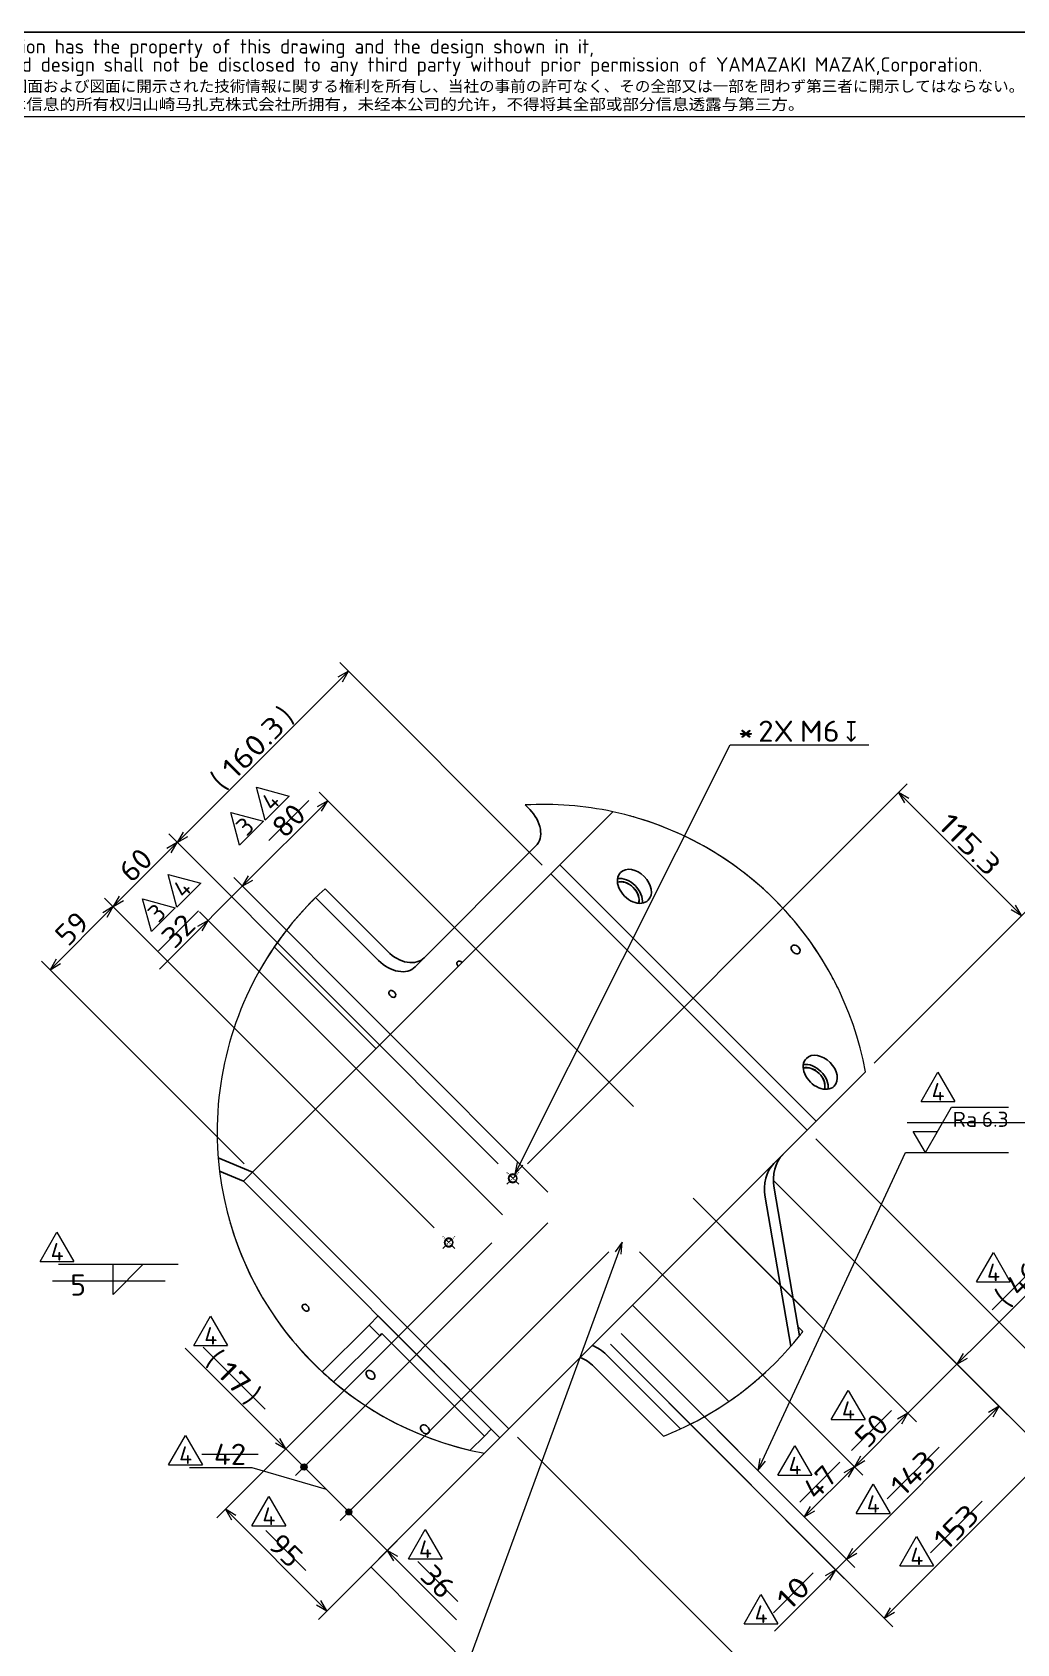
# Model space of a CAD drawing. Extents: x 0 to 1248, y -10 to 833.
# Drawn here: x 794.1 to 957.1, y 549.4 to 816 of the extents above; entities that cross this region are included whole.
import ezdxf
from ezdxf.enums import TextEntityAlignment as Align

# ---------------------------------------------------------------- set-up
doc = ezdxf.new("R2010")
doc.units = 0
doc.linetypes.add('DASHDOT', pattern=[18.5, 12, -3, 0.5, -3])
doc.layers.get('0').update_dxf_attribs({"lineweight": 13})
doc.styles.add('GDT', font='gdt.shx')
doc.styles.get("Standard").update_dxf_attribs({"font": 'isocp.shx'})
doc.dimstyles.get("Standard").update_dxf_attribs({"dimtxt": 2.5, "dimasz": 2.5, "dimexe": 1.25, "dimexo": 0.625, "dimtad": 1, "dimcen": 2.5, "dimadec": 0, "dimazin": 0, "dimtfac": 1, "dimtmove": 0, "dimatfit": 0, "dimfxl": 1, "dimarcsym": 0})

# ---------------------------------------------------------------- blocks, each defined once
blk = doc.blocks.new('*D348')
at = {"color": 7, "lineweight": 13}
for p, q in [((876.040386, 628.813022), (938.88774, 691.660377)), ((937.473529, 690.246162), (957.855883, 669.863811)), ((933.430194, 645.438125), (959.270091, 671.278022))]:
    blk.add_line(p, q, dxfattribs=at)
for points in [[(939.205577, 689.246162), (937.473529, 690.246162), (938.473529, 688.514114)], [(956.123828, 670.863811), (957.855883, 669.863811), (956.855883, 671.595859)]]:
    blk.add_lwpolyline(points, dxfattribs=at)
at = {"color": 7, "lineweight": 13, "width": 0.8352}
blk.add_text('115.3', height=3.5, rotation=315, dxfattribs=at).set_placement((943.736583, 684.690212), (952.29993, 676.126865), align=Align.FIT)
blk = doc.blocks.new('*D349')
at = {"color": 214, "lineweight": 13}
for p, q in [((873.972417, 627.079287), (909.597628, 698.122062)), ((909.597628, 698.122062), (932.580577, 698.122062))]:
    blk.add_line(p, q, dxfattribs=at)
blk.add_lwpolyline([(874.375667, 629.038212), (873.972417, 627.079287), (875.301104, 628.574141)], dxfattribs=at)
for s, width, p, p2 in [('2X', 0.953546, (914.25081, 698.622062), (920.131013, 698.622062)), ('M6', 0.967101, (921.131013, 698.622062), (927.739539, 698.622062))]:
    blk.add_text(s, height=3.5, dxfattribs=dict(at, width=width)).set_placement(p, p2, align=Align.FIT)
at = {"color": 214, "lineweight": 13, "style": 'GDT', "width": 0.526012}
blk.add_text('x', height=3.5, dxfattribs=at).set_placement((928.739539, 698.622062), (930.580581, 698.622062), align=Align.FIT)
blk = doc.blocks.new('*D350')
at = {"color": 230, "lineweight": 13}
for p, q in [((870.153722, 615.749224), (824.647883, 570.243381)), ((867.519832, 579.527759), (841.441668, 553.4496)), ((826.062095, 571.657596), (842.85588, 554.863807)), ((832.74277, 568.158901), (839.357184, 561.544487))]:
    blk.add_line(p, q, dxfattribs=at)
for points in [[(827.794146, 570.657596), (826.062095, 571.657596), (827.062095, 569.925544)], [(841.123832, 555.863807), (842.85588, 554.863807), (841.85588, 556.595863)]]:
    blk.add_lwpolyline(points, dxfattribs=at)
at = {"color": 230, "lineweight": 13, "width": 0.868247}
blk.add_text('95', height=3.5, rotation=314.999971, dxfattribs=at).set_placement((832.919551, 565.507251), (836.705531, 561.721267), align=Align.FIT)
blk = doc.blocks.new('*D351')
at = {"color": 230, "lineweight": 13}
for p, q in [((891.730061, 615.870905), (864.539489, 541.645568)), ((834.325793, 543.895568), (863.747037, 543.895568)), ((864.539489, 541.645568), (832.325793, 541.645568))]:
    blk.add_line(p, q, dxfattribs=at)
blk.add_lwpolyline([(891.551611, 613.878881), (891.730061, 615.870905), (890.579507, 614.234987)], dxfattribs=at)
for s, width, p, p2 in [('4X', 0.953546, (836.325793, 542.145568), (842.205996, 542.145568)), ('M8', 0.967102, (843.205996, 542.145568), (849.814525, 542.145568)), ('(t9)', 0.866944, (853.655562, 542.145568), (861.747037, 542.145568))]:
    blk.add_text(s, height=3.5, dxfattribs=dict(at, width=width)).set_placement(p, p2, align=Align.FIT)
at = {"color": 230, "lineweight": 13, "style": 'GDT', "width": 0.526012}
blk.add_text('x', height=3.5, dxfattribs=at).set_placement((850.814521, 542.145568), (852.655562, 542.145568), align=Align.FIT)
blk = doc.blocks.new('*D352')
at = {"color": 230, "lineweight": 13}
for p, q in [((923.770095, 632.949596), (970.511844, 586.207847)), ((916.82277, 626.002272), (963.564517, 579.260524)), ((958.614772, 577.139206), (980.860179, 599.384615)), ((968.418063, 590.124481), (977.854976, 599.561391))]:
    blk.add_line(p, q, dxfattribs=at)
for points in [[(970.097628, 589.354114), (969.097628, 587.622062), (970.829677, 588.622062)], [(961.150302, 578.942688), (962.150302, 580.674739), (960.418254, 579.674739)]]:
    blk.add_lwpolyline(points, dxfattribs=at)
at = {"color": 230, "lineweight": 13, "width": 0.836938}
blk.add_text('39.3', height=3.5, rotation=44.999975, dxfattribs=at).set_placement((971.069713, 590.301258), (977.678203, 596.909742), align=Align.FIT)
blk = doc.blocks.new('*D353')
at = {"color": 230, "lineweight": 13}
for p, q in [((916.82277, 626.002272), (948.564517, 594.260524)), ((908.691043, 617.870544), (940.432792, 586.128795)), ((935.483043, 584.007476), (966.222552, 614.746989)), ((952.957049, 604.663463), (963.217349, 614.923766))]:
    blk.add_line(p, q, dxfattribs=at)
for points in [[(948.150306, 597.406789), (947.150306, 595.674739), (948.882354, 596.674738)], [(938.018577, 585.810958), (939.018577, 587.54301), (937.286525, 586.54301)]]:
    blk.add_lwpolyline(points, dxfattribs=at)
for s, p in [(')', (961.924731, 611.156276)), ('(', (955.608691, 604.84024))]:
    blk.add_text(s, height=3.5, rotation=45.000001, dxfattribs=at).set_placement(p)
at = {"color": 230, "lineweight": 13, "width": 0.868247}
blk.add_text('46', height=3.5, rotation=45.000029, dxfattribs=at).set_placement((957.431643, 606.663187), (961.217624, 610.449171), align=Align.FIT)
blk = doc.blocks.new('*D354')
at = {"color": 7, "lineweight": 13}
for p, q in [((874.396363, 583.575866), (921.138112, 536.834121)), ((850.10588, 562.113807), (898.261842, 513.957847)), ((896.847628, 515.372062), (919.723897, 538.248329)), ((900.021453, 521.727867), (913.368092, 535.074508))]:
    blk.add_line(p, q, dxfattribs=at)
for points in [[(918.723897, 536.516281), (919.723897, 538.248329), (917.991847, 537.248329)], [(897.847628, 517.10411), (896.847628, 515.372062), (898.579679, 516.372062)]]:
    blk.add_lwpolyline(points, dxfattribs=at)
at = {"color": 7, "lineweight": 13, "width": 0.883664}
blk.add_text('129.41', height=3.5, rotation=45.000021, dxfattribs=at).set_placement((902.673104, 521.90464), (913.191316, 532.422859), align=Align.FIT)
blk = doc.blocks.new('*D355')
at = {"color": 230, "lineweight": 13}
for p, q in [((916.82277, 626.002272), (963.564517, 579.260524)), ((889.775936, 598.955438), (936.517684, 552.213691)), ((935.103469, 553.627906), (962.150302, 580.674739)), ((942.751258, 564.457672), (951.320537, 573.02695))]:
    blk.add_line(p, q, dxfattribs=at)
for points in [[(961.150302, 578.942688), (962.150302, 580.674739), (960.418254, 579.674739)], [(936.103469, 555.359954), (935.103469, 553.627906), (936.835521, 554.627906)]]:
    blk.add_lwpolyline(points, dxfattribs=at)
at = {"color": 230, "lineweight": 13, "width": 0.854608}
blk.add_text('153', height=3.5, rotation=45, dxfattribs=at).set_placement((945.402911, 564.634452), (951.143756, 570.375297), align=Align.FIT)
blk = doc.blocks.new('*D356')
at = {"color": 230, "lineweight": 13}
for p, q in [((891.543703, 600.723205), (930.262999, 562.003906)), ((889.775936, 598.955438), (928.495231, 560.236145)), ((916.935681, 551.50502), (932.384318, 566.953655)), ((916.758904, 554.510223), (923.373317, 561.124633))]:
    blk.add_line(p, q, dxfattribs=at)
for points in [[(929.848784, 565.150173), (928.848784, 563.418121), (930.580836, 564.418121)], [(926.081019, 559.918304), (927.081019, 561.650352), (925.348967, 560.650352)]]:
    blk.add_lwpolyline(points, dxfattribs=at)
at = {"color": 230, "lineweight": 13, "width": 0.868247}
blk.add_text('10', height=3.5, rotation=44.999957, dxfattribs=at).set_placement((919.410554, 554.687004), (923.19654, 558.472984), align=Align.FIT)
blk = doc.blocks.new('*D357')
at = {"color": 230, "lineweight": 13}
for p, q in [((916.82277, 626.002272), (955.542064, 587.282974)), ((891.543703, 600.723205), (930.262999, 562.003906)), ((928.848784, 563.418121), (954.127856, 588.697189)), ((935.612693, 573.364009), (944.181968, 581.933284))]:
    blk.add_line(p, q, dxfattribs=at)
for points in [[(953.127852, 586.965137), (954.127856, 588.697189), (952.395804, 587.697189)], [(929.848784, 565.150173), (928.848784, 563.418121), (930.580836, 564.418121)]]:
    blk.add_lwpolyline(points, dxfattribs=at)
at = {"color": 230, "lineweight": 13, "width": 0.854608}
blk.add_text('143', height=3.5, rotation=45, dxfattribs=at).set_placement((938.264346, 573.540786), (944.005191, 579.281631), align=Align.FIT)
blk = doc.blocks.new('*D358')
at = {"color": 230, "lineweight": 13}
for p, q in [((894.619617, 614.2643), (931.593955, 577.289962)), ((891.543703, 600.723205), (923.285449, 568.981456)), ((921.127293, 572.833709), (927.741706, 579.44812)), ((921.871238, 570.395671), (930.17974, 578.704174))]:
    blk.add_line(p, q, dxfattribs=at)
for points in [[(929.17974, 576.972126), (930.17974, 578.704174), (928.447692, 577.704174)], [(922.871238, 572.127723), (921.871238, 570.395671), (923.60329, 571.395671)]]:
    blk.add_lwpolyline(points, dxfattribs=at)
at = {"color": 230, "lineweight": 13, "width": 0.868248}
blk.add_text('47', height=3.5, rotation=45, dxfattribs=at).set_placement((923.778945, 573.010482), (927.564933, 576.79647), align=Align.FIT)
blk = doc.blocks.new('*D359')
at = {"color": 230, "lineweight": 13}
for p, q in [((903.458452, 623.103135), (940.432792, 586.128795)), ((894.619617, 614.2643), (931.593955, 577.289962)), ((929.700961, 581.407379), (936.315375, 588.021789)), ((930.17974, 578.704174), (939.018577, 587.54301))]:
    blk.add_line(p, q, dxfattribs=at)
for points in [[(938.018577, 585.810958), (939.018577, 587.54301), (937.286525, 586.54301)], [(931.17974, 580.436225), (930.17974, 578.704174), (931.911792, 579.704174)]]:
    blk.add_lwpolyline(points, dxfattribs=at)
at = {"color": 230, "lineweight": 13, "width": 0.868248}
blk.add_text('50', height=3.5, rotation=45, dxfattribs=at).set_placement((932.352614, 581.584152), (936.138602, 585.37014), align=Align.FIT)
blk = doc.blocks.new('*D360')
at = {"color": 7, "lineweight": 13}
for p, q in [((860.625459, 618.20642), (806.062426, 672.769451)), ((797.046817, 660.925415), (807.476642, 671.355239)), ((829.141528, 628.8307), (795.632602, 662.339626))]:
    blk.add_line(p, q, dxfattribs=at)
for points in [[(806.476642, 669.623188), (807.476642, 671.355239), (805.744586, 670.355239)], [(798.046817, 662.657463), (797.046817, 660.925415), (798.778865, 661.925415)]]:
    blk.add_lwpolyline(points, dxfattribs=at)
at = {"color": 7, "lineweight": 13, "width": 0.892365}
blk.add_text('59', height=3.5, rotation=45.000058, dxfattribs=at).set_placement((800.015185, 664.600883), (803.801165, 668.386871), align=Align.FIT)
blk = doc.blocks.new('*D361')
at = {"color": 7, "lineweight": 13}
for p, q in [((871.23206, 628.813022), (816.669032, 683.376052)), ((807.476642, 671.355239), (818.083239, 681.961841)), ((860.625459, 618.20642), (806.062426, 672.769451))]:
    blk.add_line(p, q, dxfattribs=at)
for points in [[(817.083239, 680.229789), (818.083239, 681.961841), (816.351191, 680.961841)], [(808.476642, 673.087287), (807.476642, 671.355239), (809.20869, 672.355239)]]:
    blk.add_lwpolyline(points, dxfattribs=at)
at = {"color": 7, "lineweight": 13, "width": 0.868247}
blk.add_text('60', height=3.5, rotation=45.000058, dxfattribs=at).set_placement((810.533397, 675.119098), (814.319377, 678.905086), align=Align.FIT)
blk = doc.blocks.new('*D362')
at = {"color": 7, "lineweight": 13}
for p, q in [((818.083239, 681.961841), (846.420546, 710.299148)), ((878.515261, 678.204429), (845.006331, 711.713356)), ((871.23206, 628.813022), (816.669032, 683.376052))]:
    blk.add_line(p, q, dxfattribs=at)
for points in [[(845.420546, 708.567092), (846.420546, 710.299148), (844.688495, 709.299148)], [(819.083239, 683.693889), (818.083239, 681.961841), (819.815295, 682.961841)]]:
    blk.add_lwpolyline(points, dxfattribs=at)
for s, p in [(')', (836.887126, 701.472824)), ('(', (825.793727, 690.379425))]:
    blk.add_text(s, height=3.5, rotation=45.000001, dxfattribs=at).set_placement(p)
at = {"color": 7, "lineweight": 13, "width": 0.8352}
blk.add_text('160.3', height=3.5, rotation=45.000026, dxfattribs=at).set_placement((827.616668, 692.202369), (836.180015, 700.765724), align=Align.FIT)
blk = doc.blocks.new('*D363')
at = {"color": 230, "lineweight": 13}
for p, q in [((889.528448, 614.2643), (845.077704, 569.813556)), ((870.066667, 582.074596), (851.441668, 563.4496)), ((846.845473, 570.874218), (864.330779, 553.388916)), ((857.893144, 563.008529), (864.507556, 556.394119))]:
    blk.add_line(p, q, dxfattribs=at)
at = {"color": 230, "lineweight": 13, "const_width": 0.5}
for points in [[(846.741919, 571.227771, 1), (846.241919, 571.227771)], [(846.241919, 571.227771, 1), (846.741919, 571.227771)]]:
    blk.add_lwpolyline(points, format="xyb", dxfattribs=at)
at = {"color": 230, "lineweight": 13}
blk.add_lwpolyline([(854.587932, 563.863807), (852.85588, 564.863811), (853.85588, 563.131759)], dxfattribs=at)
blk.add_circle((846.491919, 571.227771), 0.5, dxfattribs=at)
at = {"color": 230, "lineweight": 13, "width": 0.868247}
blk.add_text('36', height=3.5, rotation=315.000029, dxfattribs=at).set_placement((858.069922, 560.35688), (861.855906, 556.5709), align=Align.FIT)
blk = doc.blocks.new('*D364')
at = {"color": 230, "lineweight": 13}
for p, q in [((879.452177, 619.037271), (837.653087, 577.238178)), ((889.528448, 614.2643), (845.077704, 569.813556)), ((830.493373, 578.506164), (820.139186, 578.506164)), ((822.139186, 580.756164), (831.493373, 580.756164)), ((842.779609, 574.940082), (830.493373, 578.506164)), ((839.420852, 578.298839), (846.138366, 571.581325))]:
    blk.add_line(p, q, dxfattribs=at)
at = {"color": 230, "lineweight": 13, "const_width": 0.5}
for points in [[(839.317298, 578.652393, 1), (838.817298, 578.652393)], [(838.817298, 578.652393, 1), (839.317298, 578.652393)], [(846.741919, 571.227771, 1), (846.241919, 571.227771)], [(846.241919, 571.227771, 1), (846.741919, 571.227771)]]:
    blk.add_lwpolyline(points, format="xyb", dxfattribs=at)
at = {"color": 230, "lineweight": 13}
for centre in [(839.067298, 578.652393), (846.491919, 571.227771)]:
    blk.add_circle(centre, 0.5, dxfattribs=at)
at = {"color": 230, "lineweight": 13, "width": 0.868247}
blk.add_text('42', height=3.5, dxfattribs=at).set_placement((824.139186, 579.006164), (829.493373, 579.006164), align=Align.FIT)
blk = doc.blocks.new('*D365')
at = {"color": 230, "lineweight": 13}
for p, q in [((879.452177, 619.037271), (837.653087, 577.238178)), ((870.153722, 615.749224), (834.647879, 580.243381)), ((819.389689, 598.330003), (838.713744, 579.005947)), ((822.394893, 598.50678), (832.655196, 588.246475))]:
    blk.add_line(p, q, dxfattribs=at)
blk.add_lwpolyline([(834.330043, 582.657596), (836.062095, 581.657596), (835.062095, 583.389648)], dxfattribs=at)
at = {"color": 230, "lineweight": 13, "const_width": 0.5}
for points in [[(839.317298, 578.652393, 1), (838.817298, 578.652393)], [(838.817298, 578.652393, 1), (839.317298, 578.652393)]]:
    blk.add_lwpolyline(points, format="xyb", dxfattribs=at)
at = {"color": 230, "lineweight": 13}
blk.add_circle((839.067298, 578.652393), 0.5, dxfattribs=at)
for s, p in [('(', (822.571666, 595.855129)), (')', (828.887706, 589.539089))]:
    blk.add_text(s, height=3.5, rotation=314.999992, dxfattribs=at).set_placement(p)
at = {"color": 230, "lineweight": 13, "width": 0.868248}
blk.add_text('17', height=3.5, rotation=315, dxfattribs=at).set_placement((824.39461, 594.032184), (828.180598, 590.246196), align=Align.FIT)
blk = doc.blocks.new('*D366')
at = {"color": 230, "lineweight": 13}
for p, q in [((815.139842, 661.027114), (832.382209, 678.269477)), ((879.452177, 624.128439), (827.43246, 676.148155)), ((814.963069, 664.032318), (821.577479, 670.646728)), ((871.921489, 620.345418), (821.775607, 670.491302))]:
    blk.add_line(p, q, dxfattribs=at)
for points in [[(829.846675, 676.465992), (828.846675, 674.733944), (830.578723, 675.733944)], [(822.189822, 667.345039), (823.189822, 669.077087), (821.457766, 668.077087)]]:
    blk.add_lwpolyline(points, dxfattribs=at)
at = {"color": 230, "lineweight": 13, "width": 0.868247}
blk.add_text('32', height=3.5, rotation=45.000058, dxfattribs=at).set_placement((817.614718, 664.209091), (821.400699, 667.995079), align=Align.FIT)
blk = doc.blocks.new('*D367')
at = {"color": 230, "lineweight": 13}
for p, q in [((828.846675, 674.733944), (842.98881, 688.876079)), ((833.224471, 682.29372), (839.838881, 688.90813)), ((893.594312, 638.270575), (841.574595, 690.29029)), ((879.452177, 624.128439), (827.43246, 676.148155))]:
    blk.add_line(p, q, dxfattribs=at)
for points in [[(841.98881, 687.144027), (842.98881, 688.876079), (841.256759, 687.876079)], [(829.846675, 676.465992), (828.846675, 674.733944), (830.578723, 675.733944)]]:
    blk.add_lwpolyline(points, dxfattribs=at)
at = {"color": 230, "lineweight": 13, "width": 0.868248}
blk.add_text('80', height=3.5, rotation=45, dxfattribs=at).set_placement((835.87612, 682.470493), (839.662108, 686.256481), align=Align.FIT)

msp = doc.modelspace()

# ---------------------------------------------------------------- linework, layer by layer
at = {"color": 7, "lineweight": 25}
for p, q in [((40, 816), (1164, 816)), ((876.4209, 687.4238), (875.6785, 688.1662)), ((881.4295, 678.2902), (890.1874, 687.0481)), ((857.4564, 661.3883), (877.4564, 681.3883)), ((879.9295, 676.7902), (881.4295, 678.2902)), ((881.4295, 678.2902), (923.8559, 635.8638)), ((830.5557, 627.4165), (879.9295, 676.7902)), ((922.3559, 634.3638), (879.9295, 676.7902)), ((840.9959, 672.8488), (851.4209, 662.4238)), ((842.5428, 674.3019), (852.9209, 663.9238)), ((850.992, 647.8527), (834.1497, 664.695)), ((932.016, 644.0239), (923.8559, 635.8638)), ((922.3559, 634.3638), (923.8559, 635.8638)), ((922.3559, 634.3638), (872.9822, 584.9901)), ((824.8755, 629.8016), (830.5545, 627.4152)), ((825.101, 627.5765), (829.0545, 625.9152)), ((829.0545, 625.9152), (830.5545, 627.4152)), ((830.5545, 627.4152), (872.9809, 584.9888)), ((830.5557, 627.4165), (872.9822, 584.9901)), ((829.0545, 625.9152), (871.4809, 583.4888)), ((832.3222, 625.6475), (833.1177, 624.852)), ((921.0866, 600.3647), (916.9, 624.7658)), ((919.629, 598.6173), (915.4, 623.2658)), ((909.3633, 589.4814), (893.4184, 605.4263)), ((851.3283, 603.6414), (849.8283, 602.1414)), ((870.0667, 584.903), (851.3283, 603.6414)), ((849.8283, 602.1414), (842.0891, 594.4021)), ((843.9677, 592.7452), (851.5961, 600.3736)), ((851.5961, 600.3736), (849.8283, 602.1414)), ((851.9711, 600.7486), (851.5961, 600.3736)), ((868.9417, 583.778), (851.9711, 600.7486)), ((920.8239, 601.8958), (921.6446, 601.0751)), ((889.1129, 597.2318), (901.3813, 584.9634)), ((862.1975, 595.7722), (862.1988, 595.7735)), ((862.1975, 595.7722), (864.3188, 593.6509)), ((887.1129, 595.2318), (898.5747, 583.77)), ((868.5615, 589.4082), (868.5627, 589.4095)), ((871.39, 586.5799), (871.3913, 586.5812)), ((868.9417, 583.778), (870.0667, 584.903)), ((871.4809, 583.4888), (872.9809, 584.9888)), ((866.5939, 581.4302), (868.9417, 583.778)), ((871.4809, 583.4888), (868.934, 580.942))]:
    msp.add_line(p, q, dxfattribs=at)
at = {"color": 7, "lineweight": 13}
for p, q in [((1164, 802), (751, 802)), ((828.4013, 681.5303), (826.9519, 686.9394)), ((826.9519, 686.9394), (832.3611, 685.4901)), ((828.4013, 681.5303), (832.3611, 685.4901)), ((813.805, 667.217), (812.3556, 672.6262)), ((812.3556, 672.6262), (817.7648, 671.1768)), ((813.805, 667.217), (817.7648, 671.1768))]:
    msp.add_line(p, q, dxfattribs=at)
at = {"color": 5, "lineweight": 13}
for p, q in [((832.6369, 685.6833), (831.1875, 691.0925)), ((831.1875, 691.0925), (836.5967, 689.6431)), ((832.6369, 685.6833), (836.5967, 689.6431)), ((818.0067, 671.2485), (816.5573, 676.6577)), ((816.5573, 676.6577), (821.9665, 675.2083)), ((818.0067, 671.2485), (821.9665, 675.2083)), ((941.197, 639.1312), (943.997, 643.9809)), ((943.997, 643.9809), (946.797, 639.1312)), ((941.197, 639.1312), (946.797, 639.1312)), ((941.9241, 630.6684), (946.2542, 638.1684)), ((946.2542, 638.1684), (955.7001, 638.1684)), ((938.9023, 635.6185), (960.0109, 635.6185)), ((941.9241, 630.6684), (939.9033, 634.1684)), ((939.9033, 634.1684), (943.9448, 634.1684)), ((795.3774, 612.6673), (798.1774, 617.5171)), ((798.1774, 617.5171), (800.9774, 612.6673)), ((950.3765, 609.2749), (953.1765, 614.1246)), ((953.1765, 614.1246), (955.9765, 609.2749)), ((795.3774, 612.6673), (800.9774, 612.6673)), ((798.453, 612.1879), (818.2462, 612.1879)), ((797.4432, 609.4586), (816.0667, 609.4586)), ((950.3765, 609.2749), (955.9765, 609.2749)), ((820.8079, 598.7648), (823.6079, 603.6145)), ((823.6079, 603.6145), (826.4079, 598.7648)), ((820.8079, 598.7648), (826.4079, 598.7648)), ((926.3535, 586.487), (929.1535, 591.3368)), ((929.1535, 591.3368), (931.9535, 586.487)), ((816.6488, 579.0386), (819.4488, 583.8883)), ((819.4488, 583.8883), (822.2488, 579.0386)), ((926.3535, 586.487), (931.9535, 586.487)), ((917.5168, 577.3072), (920.3168, 582.157)), ((920.3168, 582.157), (923.1168, 577.3072)), ((816.6488, 579.0386), (822.2488, 579.0386)), ((917.5168, 577.3072), (923.1168, 577.3072)), ((830.4335, 568.9388), (833.2335, 573.7885)), ((833.2335, 573.7885), (836.0335, 568.9388)), ((930.4709, 570.9581), (933.2709, 575.8078)), ((933.2709, 575.8078), (936.0709, 570.9581)), ((930.4709, 570.9581), (936.0709, 570.9581)), ((830.4335, 568.9388), (836.0335, 568.9388)), ((856.339, 563.4725), (859.139, 568.3223)), ((859.139, 568.3223), (861.939, 563.4725)), ((937.6775, 562.293), (940.4775, 567.1427)), ((940.4775, 567.1427), (943.2775, 562.293)), ((856.339, 563.4725), (861.939, 563.4725)), ((937.6775, 562.293), (943.2775, 562.293)), ((911.903, 552.7242), (914.703, 557.5739)), ((914.703, 557.5739), (917.503, 552.7242)), ((911.903, 552.7242), (917.503, 552.7242))]:
    msp.add_line(p, q, dxfattribs=at)
at = {"color": 7, "linetype": 'DASHDOT', "lineweight": 13, "ltscale": 0.07}
for p, q in [((872.6463, 625.4189), (874.6262, 627.3988)), ((874.6262, 625.4189), (872.6463, 627.3988)), ((862.0397, 614.8123), (864.0196, 616.7922)), ((864.0196, 614.8123), (862.0397, 616.7922))]:
    msp.add_line(p, q, dxfattribs=at)
at = {"color": 5, "lineweight": 13}
for points in [[(914.1684, 578.0985), (938.6533, 630.6684), (955.7001, 630.6684)], [(914.5148, 580.0683), (914.1684, 578.0985), (915.4533, 579.6312)]]:
    msp.add_lwpolyline(points, dxfattribs=at)
msp.add_lwpolyline([(807.4735, 612.1879), (812.4455, 612.1879), (807.4735, 607.2159)], close=True, dxfattribs=at)
at = {"color": 7, "lineweight": 25}
for centre in [(873.6362, 626.4089), (863.0296, 615.8023)]:
    msp.add_circle(centre, 0.65, dxfattribs=at)
at = {"color": 7, "lineweight": 13}
for centre, radius, start, end in [((878.8132, 634.1448), 54.1123, 77.866081, 93.32094), ((878.8132, 634.1448), 54.1123, 10.519312, 77.866089), ((878.8132, 634.1448), 54.1123, 73.404094, 74.767204), ((878.8132, 634.1448), 54.1123, 28.482574, 72.747899), ((878.8132, 634.1448), 54.1123, 132.088722, 153.959413), ((878.8132, 634.1448), 54.1123, 134.336081, 145.626416), ((878.8132, 634.1448), 54.1123, 145.627536, 185.212231), ((878.8132, 634.1448), 54.1123, 25.138525, 28.482574), ((878.8132, 634.1448), 54.1123, 184.603716, 259.480689), ((873.6362, 626.4089), 0.75, 35, 324.99999), ((878.8132, 634.1448), 54.1123, 195.232796, 196.595906), ((878.8132, 634.1448), 54.1123, 196.595906, 241.517426), ((863.0296, 615.8023), 0.75, 35, 324.99999), ((878.8132, 634.1448), 54.1123, 296.040587, 321.372091), ((878.8132, 634.1448), 54.1123, 321.372091, 322.328646), ((878.8132, 634.1448), 54.1123, 227.260656, 229.913168), ((878.8132, 634.1448), 54.1123, 229.913168, 256.949273), ((878.8132, 634.1448), 54.1123, 304.373584, 312.668065), ((878.8132, 634.1448), 54.1123, 291.41958, 304.372464)]:
    msp.add_arc(centre, radius, start, end, dxfattribs=at)
at = {"color": 7, "lineweight": 25}
for centre, major_axis, start_param, end_param in [((873.9209, 684.9238), (3.5355, -3.5355), 0, 1.57079633), ((893.7594, 674.7103), (2.2981, -2.2981), 0, 3.14159265), ((893.7594, 674.7103), (2.2981, -2.2981), 3.14159265, 6.28318531), ((892.2594, 673.2103), (1.8664, -1.8664), 0.34823733, 2.79335532), ((892.2469, 673.1978), (1.8562, -1.8562), 0.35221953, 2.78937312), ((892.2594, 673.2103), (-2.2981, 2.2981), 3.62132121, 5.80345675), ((855.4209, 666.4238), (3.5355, -3.5355), 4.71238898, 6.28318531), ((920.446, 664.2737), (0.601, -0.601), 3.14159265, 6.28318531), ((920.446, 664.2737), (0.601, -0.601), 0, 3.14159265), ((853.9209, 664.9238), (3.5355, -3.5355), 4.71238898, 6.28318531), ((864.9295, 661.7902), (0.4596, -0.4596), 3.14159265, 4.71240295), ((864.9295, 661.7902), (0.4596, -0.4596), 1.57079633, 3.14159265), ((853.685, 656.9097), (0.4596, -0.4596), 3.14159265, 6.28318531), ((853.685, 656.9097), (0.4596, -0.4596), 0, 3.14159265), ((924.5186, 643.9511), (2.2981, -2.2981), 3.14159265, 6.28318531), ((923.0186, 642.4511), (2.2981, -2.2981), 0.47972856, 2.6618641), ((924.5186, 643.9511), (2.2981, -2.2981), 0, 3.14159265), ((923.0186, 642.4511), (1.8664, -1.8664), 0.34823733, 2.79335532), ((923.0061, 642.4386), (1.8562, -1.8562), 0.35221953, 2.78937312), ((925.4355, 623.3013), (7.0711, -7.0711), 3.14280773, 3.92699082), ((923.9355, 621.8013), (7.0711, -7.0711), 3.14279941, 3.92699082), ((839.3346, 605.0101), (0.4596, -0.4596), 3.14159265, 6.28318531), ((839.3346, 605.0101), (0.4596, -0.4596), 0, 3.14159265), ((886.6129, 594.7318), (3.5355, -3.5355), 1.57079633, 2.15316056), ((850.071, 593.8987), (-0.601, 0.601), 0, 3.14159265), ((850.071, 593.8987), (-0.601, 0.601), 3.14159265, 6.28318531), ((884.6129, 592.7318), (3.5355, -3.5355), 1.57079633, 2.15316056), ((859.0866, 584.8831), (-0.601, 0.601), 0, 3.14159265), ((859.0866, 584.8831), (-0.601, 0.601), 3.14159265, 6.28318531)]:
    msp.add_ellipse(centre, major_axis=major_axis, ratio=0.707107, start_param=start_param, end_param=end_param, dxfattribs=at)

# ---------------------------------------------------------------- texts
at = {"color": 7, "lineweight": 13}
for s, height, width, p, p2 in [('YAMAZAKI MAZAK Corporation has the property of this drawing and the design shown in it,', 2.381, 0.786253, (752, 812.4722), (887.0564, 812.4722)), ('any part of this drawing and design shall not be disclosed to any third party without prior permission of YAMAZAKI MAZAK,Corporation.', 2.381, 0.777663, (752, 809.4722), (951.3572, 809.4722)), ('ヤマザキマザック株式会社はこの図面および図面に開示された技術情報に関する権利を所有し、当社の事前の許可なく、その全部又は一部を問わず第三者に開示してはならない。', 1.852, 1.627788, (752, 806.1448), (958.2891, 806.1448)), ('此图纸以及图纸中所示的相关技术信息的所有权归山崎马扎克株式会社所拥有，未经本公司的允许，不得将其全部或部分信息透露与第三方。', 1.852, 1.731049, (752, 803.1448), (921.9128, 803.1448)), ('*', 3.5, 1.195198, (910.9252, 698.5648), (913.5148, 698.5648))]:
    msp.add_text(s, height=height, dxfattribs=dict(at, width=width)).set_placement(p, p2, align=Align.FIT)
at = {"color": 5, "lineweight": 13, "width": 0.863198}
for p, p2 in [((833.7893, 687.0058), (835.3118, 688.5282)), ((819.1592, 672.571), (820.6816, 674.0934))]:
    msp.add_text('4', height=2.91, rotation=45, dxfattribs=at).set_placement(p, p2, align=Align.FIT)
at = {"color": 7, "lineweight": 13, "width": 0.913975}
for p, p2 in [((829.5594, 682.847), (831.0819, 684.3694)), ((814.9631, 668.5337), (816.4856, 670.0561))]:
    msp.add_text('3', height=2.91, rotation=45, dxfattribs=at).set_placement(p, p2, align=Align.FIT)
at = {"color": 5, "lineweight": 13}
for s, height, width, p, p2 in [('4', 2.91, 0.863199, (942.947, 639.2514), (945.1, 639.2514)), ('Ra', 2.5, 0.950867, (946.4241, 634.9184), (950.4992, 634.9184)), ('6.3', 2.5, 0.795474, (951.2492, 634.9184), (955.7001, 634.9184)), ('4', 2.91, 0.863197, (797.1274, 612.7875), (799.2805, 612.7875)), ('5', 3.5, 0.913974, (800.378, 607.0087), (802.9676, 607.0087)), ('4', 2.91, 0.863199, (952.1265, 609.3951), (954.2795, 609.3951)), ('4', 2.91, 0.863197, (822.5579, 598.885), (824.711, 598.885)), ('4', 2.91, 0.863199, (928.1035, 586.6072), (930.2566, 586.6072)), ('4', 2.91, 0.863197, (818.3988, 579.1588), (820.5519, 579.1588)), ('4', 2.91, 0.863198, (919.2668, 577.4274), (921.4199, 577.4274)), ('4', 2.91, 0.863199, (932.2209, 571.0783), (934.374, 571.0783)), ('4', 2.91, 0.863199, (832.1835, 569.059), (834.3366, 569.059)), ('4', 2.91, 0.863198, (858.089, 563.5928), (860.2421, 563.5928)), ('4', 2.91, 0.863199, (939.4275, 562.4132), (941.5806, 562.4132)), ('4', 2.91, 0.863198, (913.653, 552.8444), (915.8061, 552.8444))]:
    msp.add_text(s, height=height, dxfattribs=dict(at, width=width)).set_placement(p, p2, align=Align.FIT)

# ---------------------------------------------------------------- dimensions: what is measured, and where the dimension line sits
at = {"lineweight": 0}
for base, p1, p2, angle, picture, middle, dimtype in [((818.0832, 681.9618), (879.9295, 676.7902), (872.6463, 627.3988), 225, '*D362', (832.2519, 696.1305), 160), ((939.0186, 587.543), (915.4086, 627.4165), (907.2768, 619.2848), 225, '*D353', (959.6782, 608.2026), 161), ((839.0673, 578.6524), (871.5679, 617.1634), (880.8664, 620.4515), 315, '*D365', (825.9341, 591.7856), 160)]:
    dim = msp.add_linear_dim(base=base, p1=p1, p2=p2, angle=angle, text='(<>)', dimstyle='STANDARD', override={"dimlfac": 4}, dxfattribs=at)
    dim.commit()
    dim.dimension.update_dxf_attribs({"geometry": picture, "text_midpoint": middle, "dimtype": dimtype})
for p1, p2, text, picture, middle in [((873.3, 625.7384), (873.9724, 627.0793), '2XM6<DEPTH>', '*D349', (913.0748, 705.0562)), ((892.418, 617.7489), (891.7301, 615.8709), '4XM8<DEPTH>(t9)', '*D351', (863.4319, 538.6221))]:
    dim = msp.add_diameter_dim_2p(p1=p1, p2=p2, text=text, dimstyle='STANDARD', override={"dimlfac": 4}, dxfattribs=at)
    dim.commit()
    dim.dimension.update_dxf_attribs({"geometry": picture, "text_midpoint": middle, "dimtype": 163})
for base, p1, p2, angle, picture, middle, dimtype in [((957.8559, 669.8638), (874.6262, 627.3988), (932.016, 644.0239), 315, '*D348', (947.6647, 680.055), 160), ((828.8467, 674.7339), (895.0085, 636.8564), (880.8664, 622.7142), 225, '*D367', (838.1227, 684.0099), 161), ((807.4766, 671.3552), (872.6463, 627.3988), (862.0397, 616.7922), 224.999997, '*D361', (812.7799, 676.6585), 161), ((823.1898, 669.0771), (880.8664, 622.7142), (873.3357, 618.9312), 225, '*D366', (819.8613, 665.7485), 160), ((797.0468, 660.9254), (862.0397, 616.7922), (830.5557, 627.4165), 225, '*D360', (802.2617, 666.1403), 160), ((962.1503, 580.6747), (922.3559, 634.3638), (915.4086, 627.4165), 225, '*D352', (974.7275, 593.2519), 161), ((935.1035, 553.6279), (915.4086, 627.4165), (888.3617, 600.3697), 224.999999, '*D355', (948.6269, 567.1513), 161), ((928.8488, 563.4181), (915.4086, 627.4165), (890.1295, 602.1374), 224.999999, '*D357', (941.4883, 576.0577), 161), ((930.1797, 578.7042), (902.0442, 624.5173), (893.2054, 615.6785), 225.000003, '*D359', (934.5992, 583.1236), 161), ((846.4919, 571.2278), (880.8664, 620.4515), (890.9427, 615.6785), 315, '*D364', (831.8899, 585.8298), 160), ((842.8559, 554.8638), (871.5679, 617.1634), (868.934, 580.942), 315, '*D350', (834.459, 563.2607), 160), ((852.8559, 564.8638), (890.9427, 615.6785), (871.4809, 583.4888), 315, '*D363', (859.6094, 558.1103), 160), ((921.8712, 570.3957), (893.2054, 615.6785), (890.1295, 602.1374), 225, '*D358', (926.0255, 574.5499), 160), ((927.081, 561.6504), (890.1295, 602.1374), (888.3617, 600.3697), 225, '*D356', (921.6571, 556.2264), 161), ((919.7239, 538.2483), (848.6917, 563.528), (872.9822, 584.9901), 45, '*D354', (908.2858, 526.8102), 160)]:
    dim = msp.add_linear_dim(base=base, p1=p1, p2=p2, angle=angle, dimstyle='STANDARD', override={"dimlfac": 4}, dxfattribs=at)
    dim.commit()
    dim.dimension.update_dxf_attribs({"geometry": picture, "text_midpoint": middle, "dimtype": dimtype})

doc.saveas('drawing.dxf')
